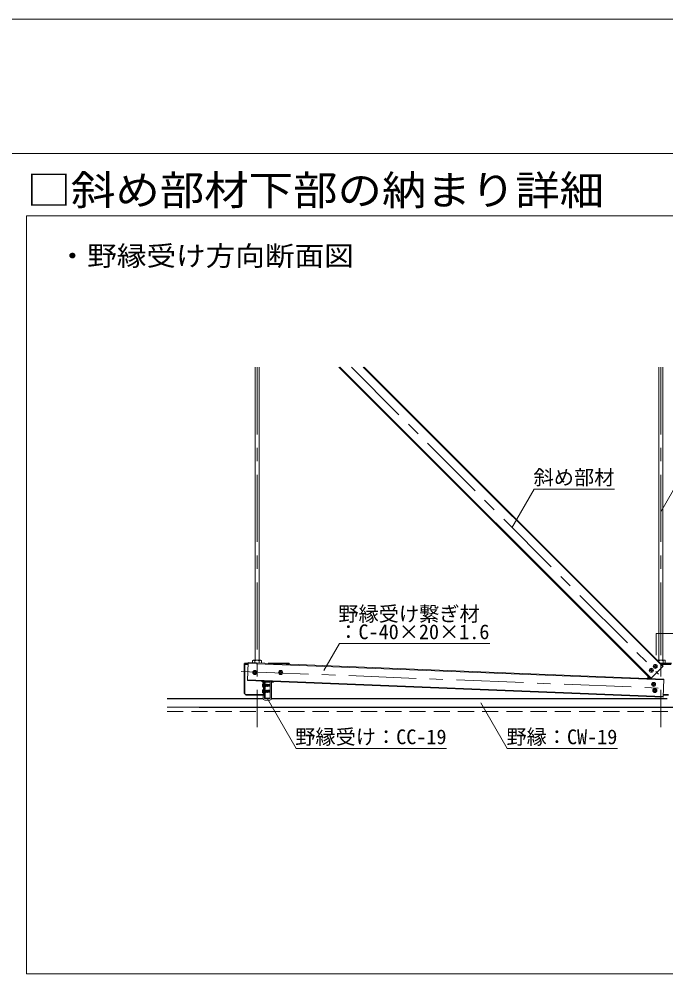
# Model space of a CAD drawing. Units: millimetres on the paper, enlarged 40 times, with parts at other scales. Extents: x -7800 to 7800, y -5578 to 5491.
# Drawn here: x 56 to 1978, y 2646 to 5485 of the extents above; entities that cross this region are included whole.
import ezdxf
from ezdxf.enums import TextEntityAlignment as Align

# ---------------------------------------------------------------- set-up
doc = ezdxf.new("R2010")
doc.units = ezdxf.units.MM
doc.header["$LTSCALE"] = 40
doc.linetypes.add('CHAIN1', pattern=[8, 5, -1, 1, -1])
doc.linetypes.add('DASHED1', pattern=[1.8, 1.2, -0.6])
for name, color, linetype, lineweight in [('4-0_中心線', 4, 'CHAIN1', 9), ('4-1_吊り材', 7, 'Continuous', 18), ('4-2_野縁受け', 3, 'Continuous', 18), ('4-3_野縁', 2, 'Continuous', 25), ('4-4_斜め部材', 4, 'Continuous', 9), ('4-5_寸法', 4, 'Continuous', 9), ('4-6_文字', 7, 'Continuous', 18), ('4-7_金具', 6, 'Continuous', 35), ('4-B_ビス', 3, 'Continuous', 18), ('4-C_パネル', 7, 'DASHED1', 18), ('F-2_太線１', 3, 'Continuous', 18), ('F-6_文字', 7, 'Continuous', 18)]:
    doc.layers.add(name, color=color, linetype=linetype, lineweight=lineweight)
doc.styles.add('ＭＳ ゴシック', font='')
doc.styles.get('ＭＳ ゴシック').set_extended_font_data('MS Gothic')

msp = doc.modelspace()

# ---------------------------------------------------------------- linework, layer by layer
at = {"layer": '4-0_中心線'}
for p, q in [((763.07, 4450.35), (763.07, 3379.29)), ((1043.38, 4450.35), (1956.34, 3537.4)), ((1963.07, 4450.35), (1963.07, 3379.29)), ((715.95, 3545.66), (1977.05, 3495.29))]:
    msp.add_line(p, q, dxfattribs=at)
at = {"layer": '4-1_吊り材'}
for p, q in [((757.07, 3577.28), (757.07, 4450.35)), ((769.07, 4450.35), (769.07, 3577.28)), ((1957.07, 3578.48), (1957.07, 4450.35)), ((1969.07, 4450.35), (1969.07, 3578.48)), ((751.75, 3578.48), (750, 3577.47)), ((750, 3570.98), (750, 3577.47)), ((756.53, 3570.72), (756.53, 3577.47)), ((769.6, 3570.2), (769.6, 3577.47)), ((776.13, 3569.94), (776.13, 3577.47)), ((1952.96, 3578.48), (1974.38, 3578.48)), ((1956.53, 3574.91), (1956.53, 3577.47)), ((1969.6, 3569.15), (1969.6, 3577.47)), ((1974.38, 3578.48), (1976.13, 3577.47)), ((1976.13, 3569.15), (1976.13, 3577.47)), ((802.1, 3465.28), (802.1, 3515.28)), ((806.37, 3465.28), (806.37, 3515.36)), ((781.17, 3465.28), (781.17, 3475.82)), ((785.43, 3475.82), (785.43, 3465.28)), ((801.43, 3464.62), (786.19, 3464.62)), ((801.43, 3460.35), (786.1, 3460.35))]:
    msp.add_line(p, q, dxfattribs=at)
msp.add_lwpolyline([(751.75, 3578.48), (774.38, 3578.48), (776.13, 3577.47)], dxfattribs=at)
for centre, radius, start, end in [((754.27, 3569.46), 9.08, 96.34294, 118.04132), ((753.04, 3571.98), 6.51, 57.57118, 88.04459), ((763.07, 3556.86), 21.62, 72.41205, 107.58797), ((773.09, 3571.98), 6.51, 91.95543, 122.42883), ((771.86, 3569.46), 9.08, 61.95869, 83.65707), ((1953.04, 3571.98), 6.51, 57.57118, 90.42713), ((1963.07, 3556.86), 21.62, 72.41205, 107.58797), ((1973.09, 3571.98), 6.51, 91.95543, 122.42883), ((1971.86, 3569.46), 9.08, 61.95869, 83.65707), ((814.77, 3521.28), 14.02, 204.22756, 205.34618), ((786.1, 3465.28), 4.93, 180, 270), ((786.1, 3465.28), 0.667, 180, 270), ((801.43, 3465.28), 0.667, 270, 0), ((801.43, 3465.28), 4.93, 270, 0)]:
    msp.add_arc(centre, radius, start, end, dxfattribs=at)
at = {"layer": '4-2_野縁受け'}
for p, q in [((785.43, 3512.35), (785.43, 3467.55)), ((787.03, 3467.55), (787.03, 3512.35)), ((788.37, 3515.28), (801.43, 3515.28)), ((788.37, 3513.68), (801.43, 3513.68)), ((801.43, 3513.68), (801.43, 3515.28)), ((788.37, 3466.22), (801.43, 3466.22)), ((788.37, 3464.62), (801.43, 3464.62)), ((801.43, 3464.62), (801.43, 3466.22))]:
    msp.add_line(p, q, dxfattribs=at)
for centre, radius, start, end in [((788.37, 3512.35), 2.93, 90, 180), ((788.37, 3512.35), 1.33, 90, 180), ((788.37, 3467.55), 2.93, 180, 270), ((788.37, 3467.55), 1.33, 180, 270)]:
    msp.add_arc(centre, radius, start, end, dxfattribs=at)
at = {"layer": '4-3_野縁'}
for p, q in [((495.95, 3464.62), (781.21, 3464.62)), ((806.32, 3464.62), (1981.21, 3464.62)), ((590.91, 3439.28), (3295.88, 3439.28))]:
    msp.add_line(p, q, dxfattribs=at)
at = {"layer": '4-4_斜め部材'}
for p, q in [((1005.67, 4450.35), (1932.2, 3523.82)), ((1008.69, 4450.35), (1933.71, 3525.33)), ((1078.08, 4450.35), (1968.4, 3560.03)), ((1081.1, 4450.35), (1969.91, 3561.53)), ((736.51, 3569.39), (1971.45, 3520.06)), ((1932.2, 3523.82), (1969.91, 3561.53)), ((734.55, 3520.36), (1969.49, 3471.04))]:
    msp.add_line(p, q, dxfattribs=at)
for points in [[(736.6, 3571.52), (734.47, 3518.23), (1969.41, 3468.9)], [(736.6, 3571.52), (1971.54, 3522.2), (1969.41, 3468.9)]]:
    msp.add_lwpolyline(points, dxfattribs=at)
at = {"layer": '4-5_寸法'}
for p, q in [((1949.04, 3658.13), (1963.07, 3658.13)), ((1949.04, 3658.13), (1949.04, 3594.27)), ((1963.07, 3658.13), (1963.07, 3594.27))]:
    msp.add_line(p, q, dxfattribs=at)
msp.add_lwpolyline([(1963.07, 3658.13), (2002.49, 3658.13), (2002.49, 3594.27)], dxfattribs=at)
at = {"layer": '4-6_文字'}
for p, q in [((2019.79, 4118.04), (1963.07, 4019.79)), ((1586.64, 4087.67), (1519.97, 3972.2)), ((1586.64, 4087.67), (1824.86, 4087.67)), ((1007.76, 3628.56), (961.12, 3547.77)), ((1007.76, 3628.56), (1454.43, 3628.56)), ((879.81, 3316.21), (793.52, 3465.67)), ((1428.12, 3451.84), (1506.42, 3316.21)), ((879.81, 3316.21), (1326.48, 3316.21)), ((1506.42, 3316.21), (1833.98, 3316.21))]:
    msp.add_line(p, q, dxfattribs=at)
at = {"layer": '4-7_金具'}
for p, q in [((736.5, 3569.15), (725.43, 3569.15)), ((725.43, 3482.48), (725.43, 3569.15)), ((858.77, 3569.15), (795.92, 3569.15)), ((858.77, 3566.64), (858.77, 3569.15)), ((1994.97, 3569.15), (1962.3, 3569.15)), ((1925.43, 3524.04), (1925.43, 3530.59)), ((778.77, 3516.46), (778.77, 3514.48)), ((785.43, 3514.48), (778.77, 3514.48)), ((783.3, 3514.48), (783.3, 3475.82)), ((785.43, 3514.48), (785.43, 3475.82)), ((732.1, 3475.82), (785.43, 3475.82)), ((1969.69, 3475.82), (1985.43, 3475.82))]:
    msp.add_line(p, q, dxfattribs=at)
at = {"layer": '4-7_金具', "linetype": 'DASHED1'}
for p, q in [((736.42, 3567.02), (725.43, 3567.02)), ((858.77, 3567.02), (849.33, 3567.02)), ((1992.84, 3567.02), (1964.43, 3567.02))]:
    msp.add_line(p, q, dxfattribs=at)
at = {"layer": '4-7_金具'}
msp.add_arc((732.1, 3482.48), 6.67, 180, 270, dxfattribs=at)
at = {"layer": '4-B_ビス'}
for p, q in [((1930.65, 3549.04), (1930.67, 3548.71)), ((1931.28, 3549.74), (1932.95, 3549.83)), ((1933.49, 3552.19), (1933.58, 3550.53)), ((1934.12, 3552.89), (1934.46, 3552.91)), ((1934.79, 3552.93), (1934.46, 3552.91)), ((1935.49, 3552.3), (1935.58, 3550.63)), ((1937.94, 3550.09), (1936.28, 3550)), ((1938.64, 3549.46), (1938.66, 3549.13)), ((1938.68, 3548.79), (1938.66, 3549.13)), ((1942.15, 3560.54), (1942.17, 3560.2)), ((1942.18, 3559.87), (1942.17, 3560.2)), ((1942.78, 3561.24), (1944.44, 3561.32)), ((1942.88, 3559.24), (1944.55, 3559.33)), ((1944.99, 3563.69), (1945.08, 3562.02)), ((1945.34, 3557.03), (1945.25, 3558.7)), ((1945.62, 3564.39), (1945.95, 3564.41)), ((1946.28, 3564.42), (1945.95, 3564.41)), ((1946.04, 3556.4), (1946.37, 3556.42)), ((1946.7, 3556.43), (1946.37, 3556.42)), ((1946.99, 3563.79), (1947.07, 3562.13)), ((1947.33, 3557.14), (1947.25, 3558.8)), ((1949.44, 3561.59), (1947.77, 3561.5)), ((1949.54, 3559.59), (1947.88, 3559.5)), ((1950.14, 3560.95), (1950.16, 3560.62)), ((1950.17, 3560.29), (1950.16, 3560.62)), ((752.3, 3542.45), (752.32, 3542.12)), ((752.34, 3541.79), (752.32, 3542.12)), ((752.94, 3543.15), (754.6, 3543.24)), ((753.04, 3541.16), (754.7, 3541.24)), ((755.14, 3545.61), (755.23, 3543.94)), ((755.49, 3538.95), (755.41, 3540.61)), ((755.77, 3546.31), (756.11, 3546.32)), ((756.44, 3546.34), (756.11, 3546.32)), ((756.19, 3538.32), (756.53, 3538.34)), ((756.86, 3538.35), (756.53, 3538.34)), ((757.14, 3545.71), (757.23, 3544.05)), ((757.49, 3539.05), (757.4, 3540.72)), ((759.59, 3543.5), (757.93, 3543.42)), ((759.7, 3541.51), (758.03, 3541.42)), ((760.29, 3542.87), (760.31, 3542.54)), ((760.33, 3542.21), (760.31, 3542.54)), ((829.09, 3542.45), (829.1, 3542.12)), ((829.12, 3541.79), (829.1, 3542.12)), ((829.72, 3543.15), (831.38, 3543.24)), ((829.82, 3541.16), (831.49, 3541.24)), ((831.92, 3545.61), (832.01, 3543.94)), ((832.27, 3538.95), (832.19, 3540.61)), ((832.56, 3546.31), (832.89, 3546.32)), ((833.22, 3546.34), (832.89, 3546.32)), ((832.97, 3538.32), (833.31, 3538.34)), ((833.64, 3538.35), (833.31, 3538.34)), ((833.92, 3545.71), (834.01, 3544.05)), ((834.27, 3539.05), (834.18, 3540.72)), ((836.37, 3543.5), (834.71, 3543.42)), ((836.48, 3541.51), (834.81, 3541.42)), ((837.07, 3542.87), (837.09, 3542.54)), ((837.11, 3542.21), (837.09, 3542.54)), ((1930.69, 3548.37), (1930.67, 3548.71)), ((1931.39, 3547.74), (1933.05, 3547.83)), ((1933.84, 3545.54), (1933.75, 3547.2)), ((1934.54, 3544.91), (1934.88, 3544.92)), ((1935.21, 3544.94), (1934.88, 3544.92)), ((1935.84, 3545.64), (1935.75, 3547.3)), ((1938.05, 3548.09), (1936.38, 3548.01)), ((782.63, 3509.94), (783.3, 3509.94)), ((782.63, 3497.94), (783.3, 3497.94)), ((782.63, 3492.61), (783.3, 3492.61)), ((783.3, 3509.94), (783.3, 3497.94)), ((783.3, 3492.61), (783.3, 3480.61)), ((787.03, 3507.04), (787.52, 3506.44)), ((787.03, 3506.32), (788.18, 3500.61)), ((787.03, 3503.77), (787.5, 3501.44)), ((787.5, 3501.44), (787.03, 3501.44)), ((787.5, 3501.44), (788.18, 3500.61)), ((788.52, 3506.44), (787.52, 3506.44)), ((787.52, 3506.44), (788.52, 3501.44)), ((788.52, 3501.44), (788.18, 3500.61)), ((788.86, 3507.27), (788.52, 3506.44)), ((788.52, 3506.44), (789.52, 3501.44)), ((789.52, 3501.44), (788.52, 3501.44)), ((788.86, 3507.27), (790.2, 3500.61)), ((788.86, 3507.27), (789.54, 3506.44)), ((789.52, 3501.44), (790.2, 3500.61)), ((790.54, 3506.44), (789.54, 3506.44)), ((789.54, 3506.44), (790.54, 3501.44)), ((790.54, 3501.44), (790.2, 3500.61)), ((790.88, 3507.27), (790.54, 3506.44)), ((790.54, 3506.44), (791.54, 3501.44)), ((791.54, 3501.44), (790.54, 3501.44)), ((790.88, 3507.27), (792.22, 3500.61)), ((790.88, 3507.27), (791.56, 3506.44)), ((791.54, 3501.44), (792.22, 3500.61)), ((792.56, 3506.44), (791.56, 3506.44)), ((791.56, 3506.44), (792.56, 3501.44)), ((792.56, 3501.44), (792.22, 3500.61)), ((792.9, 3507.27), (792.56, 3506.44)), ((792.56, 3506.44), (793.56, 3501.44)), ((793.56, 3501.44), (792.56, 3501.44)), ((792.9, 3507.27), (794.24, 3500.61)), ((792.9, 3507.27), (793.58, 3506.44)), ((793.56, 3501.44), (794.24, 3500.61)), ((794.58, 3506.44), (793.58, 3506.44)), ((793.58, 3506.44), (794.58, 3501.44)), ((794.58, 3501.44), (794.24, 3500.61)), ((794.92, 3507.27), (794.58, 3506.44)), ((794.58, 3506.44), (795.58, 3501.44)), ((795.58, 3501.44), (794.58, 3501.44)), ((794.92, 3507.27), (796.26, 3500.61)), ((794.92, 3507.27), (795.6, 3506.44)), ((795.47, 3506.61), (799.27, 3506.61)), ((795.58, 3501.44), (796.26, 3500.61)), ((795.6, 3506.44), (800.83, 3502.84)), ((795.6, 3506.44), (796.6, 3501.44)), ((796.6, 3501.44), (796.26, 3500.61)), ((799.27, 3501.27), (796.53, 3501.27)), ((799.27, 3506.61), (801.93, 3503.94)), ((801.93, 3503.94), (799.27, 3501.27)), ((807.09, 3513.28), (807.09, 3515.33)), ((807.09, 3513.28), (807.13, 3513.28)), ((807.13, 3513.28), (810.83, 3513.28)), ((812.16, 3514.75), (810.83, 3513.28)), ((812.16, 3514.75), (812.16, 3515.13)), ((1937.41, 3506.87), (1937.42, 3506.53)), ((1937.44, 3506.2), (1937.42, 3506.53)), ((1938.04, 3507.57), (1939.7, 3507.65)), ((1938.14, 3505.57), (1939.8, 3505.66)), ((1940.24, 3510.02), (1940.33, 3508.36)), ((1940.59, 3503.36), (1940.51, 3505.03)), ((1940.87, 3510.72), (1941.21, 3510.74)), ((1941.54, 3510.76), (1941.21, 3510.74)), ((1941.29, 3502.73), (1941.63, 3502.75)), ((1941.96, 3502.77), (1941.63, 3502.75)), ((1942.24, 3510.12), (1942.33, 3508.46)), ((1942.59, 3503.47), (1942.5, 3505.13)), ((1944.69, 3507.92), (1943.03, 3507.83)), ((1944.8, 3505.92), (1943.13, 3505.83)), ((1944.48, 3492.68), (1944.82, 3492.7)), ((1945.15, 3492.72), (1944.82, 3492.7)), ((1945.39, 3507.29), (1945.41, 3506.95)), ((1945.43, 3506.62), (1945.41, 3506.95)), ((782.63, 3480.61), (783.3, 3480.61)), ((787.03, 3489.71), (787.52, 3489.11)), ((787.03, 3488.99), (788.18, 3483.27)), ((787.03, 3486.44), (787.5, 3484.11)), ((787.5, 3484.11), (787.03, 3484.11)), ((787.5, 3484.11), (788.18, 3483.27)), ((788.52, 3489.11), (787.52, 3489.11)), ((787.52, 3489.11), (788.52, 3484.11)), ((788.52, 3484.11), (788.18, 3483.27)), ((788.86, 3489.94), (788.52, 3489.11)), ((788.52, 3489.11), (789.52, 3484.11)), ((789.52, 3484.11), (788.52, 3484.11)), ((788.86, 3489.94), (790.2, 3483.27)), ((788.86, 3489.94), (789.54, 3489.11)), ((789.52, 3484.11), (790.2, 3483.27)), ((790.54, 3489.11), (789.54, 3489.11)), ((789.54, 3489.11), (790.54, 3484.11)), ((790.54, 3484.11), (790.2, 3483.27)), ((790.88, 3489.94), (790.54, 3489.11)), ((790.54, 3489.11), (791.54, 3484.11)), ((791.54, 3484.11), (790.54, 3484.11)), ((790.88, 3489.94), (792.22, 3483.27)), ((790.88, 3489.94), (791.56, 3489.11)), ((791.54, 3484.11), (792.22, 3483.27)), ((792.56, 3489.11), (791.56, 3489.11)), ((791.56, 3489.11), (792.56, 3484.11)), ((792.56, 3484.11), (792.22, 3483.27)), ((792.9, 3489.94), (792.56, 3489.11)), ((792.56, 3489.11), (793.56, 3484.11)), ((793.56, 3484.11), (792.56, 3484.11)), ((792.9, 3489.94), (794.24, 3483.27)), ((792.9, 3489.94), (793.58, 3489.11)), ((793.56, 3484.11), (794.24, 3483.27)), ((794.58, 3489.11), (793.58, 3489.11)), ((793.58, 3489.11), (794.58, 3484.11)), ((794.58, 3484.11), (794.24, 3483.27)), ((794.92, 3489.94), (794.58, 3489.11)), ((794.58, 3489.11), (795.58, 3484.11)), ((795.58, 3484.11), (794.58, 3484.11)), ((794.92, 3489.94), (796.26, 3483.27)), ((794.92, 3489.94), (795.6, 3489.11)), ((795.47, 3489.27), (799.27, 3489.27)), ((795.58, 3484.11), (796.26, 3483.27)), ((795.6, 3489.11), (800.83, 3485.51)), ((795.6, 3489.11), (796.6, 3484.11)), ((796.6, 3484.11), (796.26, 3483.27)), ((799.27, 3483.94), (796.53, 3483.94)), ((799.27, 3489.27), (801.93, 3486.61)), ((801.93, 3486.61), (799.27, 3483.94)), ((1941.01, 3488.83), (1941.03, 3488.49)), ((1941.05, 3488.16), (1941.03, 3488.49)), ((1941.64, 3489.53), (1943.31, 3489.61)), ((1941.75, 3487.53), (1943.41, 3487.62)), ((1943.85, 3491.98), (1943.94, 3490.32)), ((1944.2, 3485.32), (1944.11, 3486.99)), ((1944.9, 3484.69), (1945.23, 3484.71)), ((1945.57, 3484.73), (1945.23, 3484.71)), ((1945.85, 3492.08), (1945.94, 3490.42)), ((1946.2, 3485.43), (1946.11, 3487.09)), ((1948.3, 3489.88), (1946.64, 3489.79)), ((1948.41, 3487.88), (1946.74, 3487.79)), ((1949, 3489.25), (1949.02, 3488.91)), ((1949.04, 3488.58), (1949.02, 3488.91))]:
    msp.add_line(p, q, dxfattribs=at)
for centre in [(1934.67, 3548.92), (1946.16, 3560.41), (756.32, 3542.33), (833.1, 3542.33), (1941.42, 3506.74), (1945.03, 3488.7)]:
    msp.add_circle(centre, 6, dxfattribs=at)
for centre, radius, start, end in [((1931.32, 3549.08), 0.667, 93, 183), ((1932.91, 3550.49), 0.667, 273, 3), ((1934.16, 3552.23), 0.667, 93, 183), ((1934.82, 3552.26), 0.667, 3, 93), ((1936.24, 3550.67), 0.667, 183, 273), ((1937.98, 3549.42), 0.667, 3, 93), ((1942.81, 3560.57), 0.667, 93, 183), ((1942.85, 3559.9), 0.667, 183, 273), ((1944.41, 3561.99), 0.667, 273, 3), ((1944.58, 3558.66), 0.667, 3, 93), ((1945.65, 3563.72), 0.667, 93, 183), ((1946, 3557.07), 0.667, 183, 273), ((1946.32, 3563.76), 0.667, 3, 93), ((1946.67, 3557.1), 0.667, 273, 3), ((1947.74, 3562.16), 0.667, 183, 273), ((1947.91, 3558.83), 0.667, 93, 183), ((1949.47, 3560.92), 0.667, 3, 93), ((1949.51, 3560.25), 0.667, 273, 3), ((752.97, 3542.49), 0.667, 93, 183), ((753.01, 3541.82), 0.667, 183, 273), ((754.57, 3543.91), 0.667, 273, 3), ((754.74, 3540.58), 0.667, 3, 93), ((755.81, 3545.64), 0.667, 93, 183), ((756.16, 3538.98), 0.667, 183, 273), ((756.48, 3545.68), 0.667, 3, 93), ((756.82, 3539.02), 0.667, 273, 3), ((757.89, 3544.08), 0.667, 183, 273), ((758.07, 3540.75), 0.667, 93, 183), ((759.63, 3542.84), 0.667, 3, 93), ((759.66, 3542.17), 0.667, 273, 3), ((829.75, 3542.49), 0.667, 93, 183), ((829.79, 3541.82), 0.667, 183, 273), ((831.35, 3543.91), 0.667, 273, 3), ((831.52, 3540.58), 0.667, 3, 93), ((832.59, 3545.64), 0.667, 93, 183), ((832.94, 3538.98), 0.667, 183, 273), ((833.26, 3545.68), 0.667, 3, 93), ((833.61, 3539.02), 0.667, 273, 3), ((834.68, 3544.08), 0.667, 183, 273), ((834.85, 3540.75), 0.667, 93, 183), ((836.41, 3542.84), 0.667, 3, 93), ((836.44, 3542.17), 0.667, 273, 3), ((1931.35, 3548.41), 0.667, 183, 273), ((1933.09, 3547.17), 0.667, 3, 93), ((1934.51, 3545.57), 0.667, 183, 273), ((1935.17, 3545.61), 0.667, 273, 3), ((1936.42, 3547.34), 0.667, 93, 183), ((1938.01, 3548.76), 0.667, 273, 3), ((793.07, 3503.94), 14.17, 166.10394, 180), ((793.07, 3503.94), 14.17, 179.99998, 193.89604), ((782.63, 3506.52), 3.42, 90, 166.10394), ((782.63, 3501.36), 3.42, 193.89604, 270), ((782.63, 3489.19), 3.42, 90, 166.10394), ((800.83, 3502.84), 2.21, 145.44756, 225), ((808.76, 3514.93), 1.68, 166.38961, 258.46138), ((806.92, 3517.12), 5.47, 315.54335, 338.7295), ((1938.07, 3506.9), 0.667, 93, 183), ((1938.11, 3506.24), 0.667, 183, 273), ((1939.67, 3508.32), 0.667, 273, 3), ((1939.84, 3504.99), 0.667, 3, 93), ((1940.91, 3510.05), 0.667, 93, 183), ((1941.26, 3503.4), 0.667, 183, 273), ((1941.58, 3510.09), 0.667, 3, 93), ((1941.92, 3503.43), 0.667, 273, 3), ((1942.99, 3508.49), 0.667, 183, 273), ((1943.17, 3505.17), 0.667, 93, 183), ((1944.52, 3492.01), 0.667, 93, 183), ((1944.73, 3507.25), 0.667, 3, 93), ((1944.76, 3506.58), 0.667, 273, 3), ((1945.18, 3492.05), 0.667, 3, 93), ((793.07, 3486.61), 14.17, 166.10394, 180), ((793.07, 3486.61), 14.17, 179.99998, 193.89604), ((782.63, 3484.03), 3.42, 193.89604, 270), ((800.83, 3485.51), 2.21, 145.44756, 225), ((1941.68, 3488.86), 0.667, 93, 183), ((1941.71, 3488.2), 0.667, 183, 273), ((1943.27, 3490.28), 0.667, 273, 3), ((1943.45, 3486.95), 0.667, 3, 93), ((1944.87, 3485.36), 0.667, 183, 273), ((1945.53, 3485.39), 0.667, 273, 3), ((1946.6, 3490.45), 0.667, 183, 273), ((1946.78, 3487.13), 0.667, 93, 183), ((1948.34, 3489.21), 0.667, 3, 93), ((1948.37, 3488.54), 0.667, 273, 3)]:
    msp.add_arc(centre, radius, start, end, dxfattribs=at)
at = {"layer": '4-C_パネル', "linetype": 'Continuous'}
for p in [(495.95, 3439.28), (590.91, 3439.28)]:
    msp.add_line(p, (3295.88, 3439.28), dxfattribs=at)
at = {"layer": '4-C_パネル'}
msp.add_line((495.95, 3426.62), (3295.88, 3426.62), dxfattribs=at)
at = {"layer": 'F-2_太線１'}
for p, q in [((-7800, 5485.15), (7800, 5485.15)), ((-7800, 5085.15), (7800, 5085.15)), ((78.17, 4900.25), (78.17, 2646.06)), ((7638.17, 4900.25), (78.17, 4900.25)), ((78.17, 2646.06), (7638.17, 2646.06))]:
    msp.add_line(p, q, dxfattribs=at)

# ---------------------------------------------------------------- texts
at = {"layer": '4-6_文字', "color": 3, "style": 'ＭＳ ゴシック', "width": 1.1}
msp.add_text('・野縁受け方向断面図', height=58.65, dxfattribs=at).set_placement((170.43, 4734.14), align=Align.BOTTOM_LEFT)
at = {"layer": '4-6_文字', "style": 'ＭＳ ゴシック'}
for s, p in [('斜め部材', (1584.86, 4087.23)), ('野縁受け繋ぎ材', (1004.65, 3681.45)), ('：C-40×20×1.6', (1004.43, 3628.12)), ('野縁受け：CC-19', (876.48, 3315.77)), ('野縁：CW-19', (1503.98, 3315.77))]:
    msp.add_text(s, height=43.99, dxfattribs=at).set_placement(p, align=Align.BOTTOM_LEFT)
at = {"layer": 'F-6_文字', "style": 'ＭＳ ゴシック', "width": 1.1}
msp.add_text('□斜め部材下部の納まり詳細\u3000', height=87.98, dxfattribs=at).set_placement((78.17, 4905.98), align=Align.BOTTOM_LEFT)

doc.saveas('drawing.dxf')
